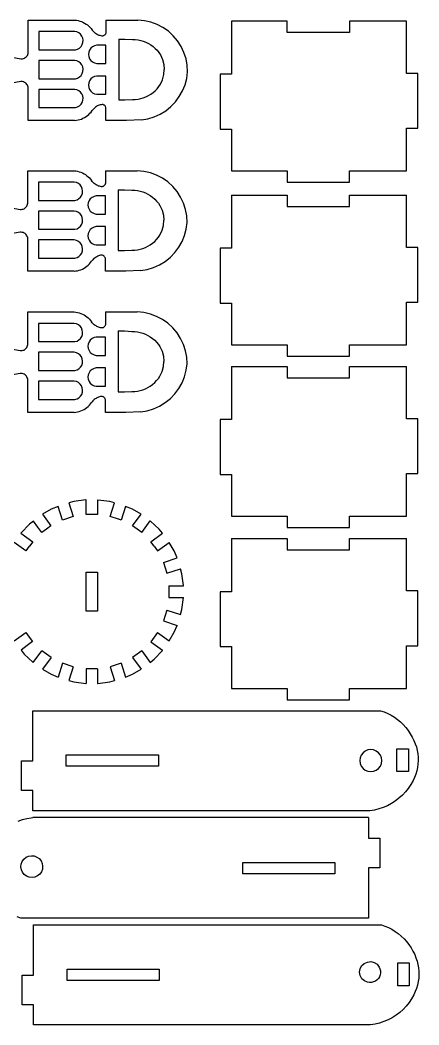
# Model space of a CAD drawing. Extents: x -3998 to 3998, y -3549 to 3549.
# Drawn here: x 3414 to 3938, y 2214 to 3535 of the extents above; entities that cross this region are included whole.
import ezdxf

# ---------------------------------------------------------------- set-up
doc = ezdxf.new("R2010")
doc.units = 0
doc.header["$MEASUREMENT"] = 0
doc.layers.get('0').update_dxf_attribs({"linetype": 'CONTINUOUS'})

msp = doc.modelspace()

# ---------------------------------------------------------------- linework, layer by layer
for p, q in [((3137.7, 3534), (3414.7, 3484.2)), ((3424.7, 3493.4), (3424.7, 3534.9)), ((3424.7, 3534.9), (3485.6, 3534.9)), ((3485.6, 3534.9), (3487.9, 3534.7)), ((3487.9, 3534.7), (3490.1, 3534.3)), ((3490.1, 3534.3), (3492.3, 3533.7)), ((3492.3, 3533.7), (3494.5, 3533)), ((3494.5, 3533), (3496.6, 3532.1)), ((3496.6, 3532.1), (3498.6, 3531)), ((3498.6, 3531), (3500.6, 3529.8)), ((3500.6, 3529.8), (3502.4, 3528.5)), ((3502.4, 3528.5), (3504.1, 3527)), ((3526.7, 3534.9), (3526.7, 3519)), ((3526.7, 3534.9), (3568.7, 3534.9)), ((3577.3, 3534.1), (3568.7, 3534.9)), ((3585.8, 3532.2), (3577.3, 3534.1)), ((3594, 3529.2), (3585.8, 3532.2)), ((3601.7, 3525.2), (3594, 3529.2)), ((3764.8, 3533.7), (3691.8, 3533.7)), ((3691.8, 3533.7), (3691.8, 3463.7)), ((3764.8, 3518.7), (3764.8, 3533.7)), ((3846.8, 3533.7), (3846.8, 3518.7)), ((3921.8, 3533.7), (3846.8, 3533.7)), ((3921.8, 3464.7), (3921.8, 3533.7)), ((3485.7, 3519.9), (3438.7, 3519.9)), ((3438.7, 3519.9), (3438.7, 3495.9)), ((3488.5, 3519.4), (3485.7, 3519.9)), ((3491.1, 3518.1), (3488.5, 3519.4)), ((3493.4, 3516.3), (3491.1, 3518.1)), ((3495.2, 3513.9), (3493.4, 3516.3)), ((3496.3, 3511.3), (3495.2, 3513.9)), ((3504.1, 3527), (3505.8, 3525.5)), ((3505.8, 3525.5), (3507.3, 3523.7)), ((3507.3, 3523.7), (3508.7, 3521.9)), ((3509.4, 3520.9), (3508.7, 3521.9)), ((3510.3, 3519.9), (3509.4, 3520.9)), ((3511.2, 3518.9), (3510.3, 3519.9)), ((3512.2, 3518.1), (3511.2, 3518.9)), ((3513.2, 3517.3), (3512.2, 3518.1)), ((3514.3, 3516.5), (3513.2, 3517.3)), ((3515.4, 3515.9), (3514.3, 3516.5)), ((3516.6, 3515.3), (3515.4, 3515.9)), ((3517.8, 3514.9), (3516.6, 3515.3)), ((3519.1, 3514.5), (3517.8, 3514.9)), ((3520.4, 3514.2), (3519.1, 3514.5)), ((3521.7, 3513.9), (3520.4, 3514.2)), ((3522.3, 3514), (3521.7, 3513.9)), ((3523, 3514.1), (3522.3, 3514)), ((3523.6, 3514.3), (3523, 3514.1)), ((3524.2, 3514.6), (3523.6, 3514.3)), ((3524.7, 3514.9), (3524.2, 3514.6)), ((3525.2, 3515.4), (3524.7, 3514.9)), ((3525.7, 3515.9), (3525.2, 3515.4)), ((3526, 3516.4), (3525.7, 3515.9)), ((3526.3, 3517), (3526, 3516.4)), ((3526.5, 3517.7), (3526.3, 3517)), ((3526.6, 3518.3), (3526.5, 3517.7)), ((3526.7, 3519), (3526.6, 3518.3)), ((3608.8, 3520.2), (3601.7, 3525.2)), ((3615.3, 3514.3), (3608.8, 3520.2)), ((3620.9, 3507.6), (3615.3, 3514.3)), ((3846.8, 3518.7), (3764.8, 3518.7)), ((3494.1, 3500.2), (3495.6, 3502.7)), ((3495.6, 3502.7), (3496.5, 3505.5)), ((3496.8, 3508.4), (3496.3, 3511.3)), ((3496.5, 3505.5), (3496.8, 3508.4)), ((3511.8, 3501.3), (3509.1, 3500)), ((3514.7, 3501.9), (3511.8, 3501.3)), ((3526.7, 3501.9), (3514.7, 3501.9)), ((3526.7, 3477.9), (3526.7, 3501.9)), ((3543.7, 3509.9), (3551.7, 3509.9)), ((3543.7, 3509.9), (3543.7, 3429.9)), ((3551.7, 3509.9), (3561.6, 3509.5)), ((3561.6, 3509.5), (3565.3, 3509.4)), ((3565.3, 3509.4), (3568.9, 3508.9)), ((3568.9, 3508.9), (3572.4, 3508.2)), ((3572.4, 3508.2), (3575.9, 3507.1)), ((3575.9, 3507.1), (3579.3, 3505.8)), ((3579.3, 3505.8), (3582.6, 3504.2)), ((3582.6, 3504.2), (3585.7, 3502.3)), ((3585.7, 3502.3), (3588.7, 3500.2)), ((3625.6, 3500.3), (3620.9, 3507.6)), ((3422.7, 3487.4), (3423.5, 3488.5)), ((3423.5, 3488.5), (3424, 3489.6)), ((3424, 3489.6), (3424.4, 3490.9)), ((3424.4, 3490.9), (3424.6, 3492.1)), ((3424.6, 3492.1), (3424.7, 3493.4)), ((3438.7, 3495.9), (3486.7, 3495.9)), ((3486.7, 3495.9), (3489.4, 3496.8)), ((3489.4, 3496.8), (3492, 3498.2)), ((3492, 3498.2), (3494.1, 3500.2)), ((3504.1, 3492.9), (3503.7, 3489.9)), ((3503.7, 3489.9), (3504.1, 3487)), ((3505.2, 3495.6), (3504.1, 3492.9)), ((3506.9, 3498), (3505.2, 3495.6)), ((3509.1, 3500), (3506.9, 3498)), ((3588.7, 3500.2), (3591.5, 3497.8)), ((3591.5, 3497.8), (3594, 3495.2)), ((3594, 3495.2), (3596.4, 3492.4)), ((3596.4, 3492.4), (3598.5, 3489.4)), ((3598.5, 3489.4), (3601.2, 3483.2)), ((3629.3, 3492.4), (3625.6, 3500.3)), ((3632, 3484.1), (3629.3, 3492.4)), ((3414.7, 3484.2), (3415.9, 3484.1)), ((3415.9, 3484.1), (3417.2, 3484.2)), ((3417.2, 3484.2), (3418.5, 3484.5)), ((3418.5, 3484.5), (3419.7, 3485)), ((3419.7, 3485), (3420.8, 3485.6)), ((3420.8, 3485.6), (3421.8, 3486.5)), ((3421.8, 3486.5), (3422.7, 3487.4)), ((3485.7, 3481.9), (3438.7, 3481.9)), ((3438.7, 3481.9), (3438.7, 3457.9)), ((3488.5, 3481.4), (3485.7, 3481.9)), ((3491.1, 3480.1), (3488.5, 3481.4)), ((3493.4, 3478.3), (3491.1, 3480.1)), ((3495.2, 3475.9), (3493.4, 3478.3)), ((3496.3, 3473.3), (3495.2, 3475.9)), ((3504.1, 3487), (3505.2, 3484.2)), ((3505.2, 3484.2), (3506.9, 3481.8)), ((3506.9, 3481.8), (3509.1, 3479.9)), ((3509.1, 3479.9), (3511.8, 3478.6)), ((3511.8, 3478.6), (3514.7, 3477.9)), ((3514.7, 3477.9), (3526.7, 3477.9)), ((3601.2, 3483.2), (3602.9, 3476.7)), ((3602.9, 3476.7), (3603.5, 3469.9)), ((3633.6, 3475.5), (3632, 3484.1)), ((3634, 3466.8), (3633.6, 3475.5)), ((3492, 3460.2), (3494.1, 3462.2)), ((3494.1, 3462.2), (3495.6, 3464.7)), ((3495.6, 3464.7), (3496.5, 3467.5)), ((3496.8, 3470.4), (3496.3, 3473.3)), ((3496.5, 3467.5), (3496.8, 3470.4)), ((3514.7, 3461.4), (3511.8, 3460.8)), ((3526.7, 3461.4), (3514.7, 3461.4)), ((3526.7, 3437.4), (3526.7, 3461.4)), ((3601.2, 3456.6), (3602.9, 3463.2)), ((3602.9, 3463.2), (3603.5, 3469.9)), ((3632.9, 3458.3), (3634, 3466.8)), ((3691.8, 3463.7), (3676.8, 3463.7)), ((3676.8, 3463.7), (3676.8, 3391.7)), ((3936.8, 3464.7), (3921.8, 3464.7)), ((3936.8, 3392.7), (3936.8, 3464.7)), ((3414.7, 3454.2), (3137.7, 3404.4)), ((3416, 3454.2), (3414.7, 3454.2)), ((3417.3, 3454), (3416, 3454.2)), ((3418.6, 3453.6), (3417.3, 3454)), ((3419.9, 3453), (3418.6, 3453.6)), ((3421, 3452.3), (3419.9, 3453)), ((3422, 3451.4), (3421, 3452.3)), ((3422.9, 3450.3), (3422, 3451.4)), ((3423.6, 3449.2), (3422.9, 3450.3)), ((3424.1, 3447.9), (3423.6, 3449.2)), ((3424.5, 3446.6), (3424.1, 3447.9)), ((3438.7, 3457.9), (3486.7, 3457.9)), ((3486.7, 3457.9), (3489.4, 3458.8)), ((3489.4, 3458.8), (3492, 3460.2)), ((3504.1, 3452.4), (3503.7, 3449.4)), ((3503.7, 3449.4), (3504.1, 3446.5)), ((3505.2, 3455.1), (3504.1, 3452.4)), ((3506.9, 3457.5), (3505.2, 3455.1)), ((3509.1, 3459.5), (3506.9, 3457.5)), ((3511.8, 3460.8), (3509.1, 3459.5)), ((3596.4, 3447.5), (3598.5, 3450.5)), ((3598.5, 3450.5), (3601.2, 3456.6)), ((3627.4, 3441.9), (3630.7, 3449.9)), ((3630.7, 3449.9), (3632.9, 3458.3)), ((3424.7, 3445.3), (3424.5, 3446.6)), ((3424.7, 3443.9), (3424.7, 3445.3)), ((3424.7, 3402.9), (3424.7, 3443.9)), ((3485.7, 3443.9), (3438.7, 3443.9)), ((3438.7, 3443.9), (3438.7, 3419.9)), ((3488.5, 3443.4), (3485.7, 3443.9)), ((3491.1, 3442.1), (3488.5, 3443.4)), ((3493.4, 3440.3), (3491.1, 3442.1)), ((3495.2, 3437.9), (3493.4, 3440.3)), ((3496.3, 3435.3), (3495.2, 3437.9)), ((3496.8, 3432.4), (3496.3, 3435.3)), ((3504.1, 3446.5), (3505.2, 3443.7)), ((3505.2, 3443.7), (3506.9, 3441.3)), ((3506.9, 3441.3), (3509.1, 3439.4)), ((3509.1, 3439.4), (3511.8, 3438.1)), ((3511.8, 3438.1), (3514.7, 3437.4)), ((3514.7, 3437.4), (3526.7, 3437.4)), ((3579.3, 3434.1), (3582.6, 3435.7)), ((3582.6, 3435.7), (3585.7, 3437.6)), ((3585.7, 3437.6), (3588.7, 3439.7)), ((3588.7, 3439.7), (3591.5, 3442.1)), ((3591.5, 3442.1), (3594, 3444.7)), ((3594, 3444.7), (3596.4, 3447.5)), ((3623.2, 3434.4), (3627.4, 3441.9)), ((3489.4, 3420.8), (3492, 3422.2)), ((3492, 3422.2), (3494.1, 3424.2)), ((3494.1, 3424.2), (3495.6, 3426.7)), ((3495.6, 3426.7), (3496.5, 3429.5)), ((3496.5, 3429.5), (3496.8, 3432.4)), ((3515.4, 3422), (3514.3, 3421.3)), ((3516.6, 3422.5), (3515.4, 3422)), ((3517.8, 3423), (3516.6, 3422.5)), ((3519.1, 3423.4), (3517.8, 3423)), ((3520.4, 3423.7), (3519.1, 3423.4)), ((3521.7, 3423.9), (3520.4, 3423.7)), ((3522.3, 3423.9), (3521.7, 3423.9)), ((3523, 3423.8), (3522.3, 3423.9)), ((3523.6, 3423.6), (3523, 3423.8)), ((3524.2, 3423.3), (3523.6, 3423.6)), ((3524.7, 3422.9), (3524.2, 3423.3)), ((3525.2, 3422.5), (3524.7, 3422.9)), ((3525.7, 3422), (3525.2, 3422.5)), ((3526, 3421.4), (3525.7, 3422)), ((3526.3, 3420.8), (3526, 3421.4)), ((3543.7, 3429.9), (3551.7, 3429.9)), ((3551.7, 3429.9), (3561.6, 3430.4)), ((3561.6, 3430.4), (3565.3, 3430.5)), ((3565.3, 3430.5), (3568.9, 3431)), ((3568.9, 3431), (3572.4, 3431.7)), ((3572.4, 3431.7), (3575.9, 3432.7)), ((3575.9, 3432.7), (3579.3, 3434.1)), ((3612.1, 3421.2), (3618, 3427.4)), ((3618, 3427.4), (3623.2, 3434.4)), ((3438.7, 3419.9), (3486.7, 3419.9)), ((3486.7, 3419.9), (3489.4, 3420.8)), ((3500.6, 3408), (3502.4, 3409.4)), ((3502.4, 3409.4), (3504.1, 3410.8)), ((3504.1, 3410.8), (3505.8, 3412.4)), ((3505.8, 3412.4), (3507.3, 3414.1)), ((3507.3, 3414.1), (3508.7, 3415.9)), ((3509.4, 3417), (3508.7, 3415.9)), ((3510.3, 3418), (3509.4, 3417)), ((3511.2, 3418.9), (3510.3, 3418)), ((3512.2, 3419.8), (3511.2, 3418.9)), ((3513.2, 3420.6), (3512.2, 3419.8)), ((3514.3, 3421.3), (3513.2, 3420.6)), ((3526.5, 3420.2), (3526.3, 3420.8)), ((3526.6, 3419.6), (3526.5, 3420.2)), ((3526.7, 3418.9), (3526.6, 3419.6)), ((3526.7, 3402.9), (3526.7, 3418.9)), ((3590.1, 3407.7), (3597.9, 3411.2)), ((3597.9, 3411.2), (3605.3, 3415.8)), ((3605.3, 3415.8), (3612.1, 3421.2)), ((3485.6, 3402.9), (3424.7, 3402.9)), ((3485.6, 3402.9), (3487.9, 3403.2)), ((3487.9, 3403.2), (3490.1, 3403.6)), ((3490.1, 3403.6), (3492.3, 3404.2)), ((3492.3, 3404.2), (3494.5, 3404.9)), ((3494.5, 3404.9), (3496.6, 3405.8)), ((3496.6, 3405.8), (3498.6, 3406.8)), ((3498.6, 3406.8), (3500.6, 3408)), ((3553.7, 3402.9), (3526.7, 3402.9)), ((3573.3, 3403.7), (3553.7, 3402.9)), ((3573.3, 3403.7), (3581.8, 3405.2)), ((3581.8, 3405.2), (3590.1, 3407.7)), ((3676.8, 3391.7), (3691.8, 3391.7)), ((3691.8, 3391.7), (3691.8, 3336.7)), ((3921.8, 3392.7), (3936.8, 3392.7)), ((3921.8, 3336.7), (3921.8, 3392.7)), ((3137, 3335.9), (3414, 3286.1)), ((3424, 3295.4), (3424, 3336.9)), ((3424, 3336.9), (3485, 3336.9)), ((3485, 3336.9), (3487.3, 3336.6)), ((3487.3, 3336.6), (3489.5, 3336.2)), ((3489.5, 3336.2), (3491.7, 3335.6)), ((3491.7, 3335.6), (3493.9, 3334.9)), ((3493.9, 3334.9), (3495.9, 3334)), ((3495.9, 3334), (3498, 3333)), ((3498, 3333), (3499.9, 3331.8)), ((3499.9, 3331.8), (3501.8, 3330.4)), ((3501.8, 3330.4), (3503.5, 3329)), ((3503.5, 3329), (3505.1, 3327.4)), ((3526, 3336.9), (3526, 3320.9)), ((3526, 3336.9), (3568, 3336.9)), ((3576.7, 3336.1), (3568, 3336.9)), ((3585.2, 3334.1), (3576.7, 3336.1)), ((3593.3, 3331.1), (3585.2, 3334.1)), ((3601.1, 3327.1), (3593.3, 3331.1)), ((3691.8, 3336.7), (3764.8, 3336.7)), ((3764.8, 3336.7), (3764.8, 3321.7)), ((3846.8, 3336.7), (3921.8, 3336.7)), ((3846.8, 3321.7), (3846.8, 3336.7)), ((3485, 3321.9), (3438, 3321.9)), ((3438, 3321.9), (3438, 3297.9)), ((3487.9, 3321.3), (3485, 3321.9)), ((3490.5, 3320), (3487.9, 3321.3)), ((3492.8, 3318.2), (3490.5, 3320)), ((3494.5, 3315.9), (3492.8, 3318.2)), ((3495.7, 3313.2), (3494.5, 3315.9)), ((3505.1, 3327.4), (3506.6, 3325.7)), ((3506.6, 3325.7), (3508, 3323.9)), ((3508.8, 3322.8), (3508, 3323.9)), ((3509.6, 3321.8), (3508.8, 3322.8)), ((3510.5, 3320.9), (3509.6, 3321.8)), ((3511.5, 3320), (3510.5, 3320.9)), ((3512.6, 3319.2), (3511.5, 3320)), ((3513.7, 3318.5), (3512.6, 3319.2)), ((3514.8, 3317.8), (3513.7, 3318.5)), ((3516, 3317.3), (3514.8, 3317.8)), ((3517.2, 3316.8), (3516, 3317.3)), ((3518.4, 3316.4), (3517.2, 3316.8)), ((3519.7, 3316.1), (3518.4, 3316.4)), ((3521, 3315.9), (3519.7, 3316.1)), ((3521.7, 3315.9), (3521, 3315.9)), ((3522.3, 3316), (3521.7, 3315.9)), ((3522.9, 3316.2), (3522.3, 3316)), ((3523.5, 3316.5), (3522.9, 3316.2)), ((3524.1, 3316.9), (3523.5, 3316.5)), ((3524.6, 3317.3), (3524.1, 3316.9)), ((3525, 3317.8), (3524.6, 3317.3)), ((3525.4, 3318.4), (3525, 3317.8)), ((3525.7, 3319), (3525.4, 3318.4)), ((3525.9, 3319.6), (3525.7, 3319)), ((3526, 3320.2), (3525.9, 3319.6)), ((3526, 3320.9), (3526, 3320.2)), ((3608.2, 3322.1), (3601.1, 3327.1)), ((3614.6, 3316.2), (3608.2, 3322.1)), ((3620.2, 3309.6), (3614.6, 3316.2)), ((3764.8, 3321.7), (3846.8, 3321.7)), ((3493.4, 3302.2), (3495, 3304.6)), ((3495, 3304.6), (3495.9, 3307.4)), ((3496.1, 3310.3), (3495.7, 3313.2)), ((3495.9, 3307.4), (3496.1, 3310.3)), ((3511.1, 3303.2), (3508.5, 3301.9)), ((3514, 3303.9), (3511.1, 3303.2)), ((3526, 3303.9), (3514, 3303.9)), ((3526, 3279.9), (3526, 3303.9)), ((3543, 3311.9), (3551, 3311.9)), ((3543, 3311.9), (3543, 3231.9)), ((3551, 3311.9), (3561, 3311.4)), ((3561, 3311.4), (3564.6, 3311.3)), ((3564.6, 3311.3), (3568.2, 3310.8)), ((3568.2, 3310.8), (3571.8, 3310.1)), ((3571.8, 3310.1), (3575.3, 3309.1)), ((3575.3, 3309.1), (3578.7, 3307.7)), ((3578.7, 3307.7), (3582, 3306.1)), ((3582, 3306.1), (3585.1, 3304.3)), ((3585.1, 3304.3), (3588, 3302.1)), ((3624.9, 3302.2), (3620.2, 3309.6)), ((3691.8, 3304.9), (3691.8, 3234.9)), ((3691.8, 3304.9), (3764.8, 3304.9)), ((3764.8, 3304.9), (3764.8, 3289.9)), ((3846.8, 3304.9), (3921.8, 3304.9)), ((3846.8, 3289.9), (3846.8, 3304.9)), ((3921.8, 3235.9), (3921.8, 3304.9)), ((3421.2, 3288.4), (3422.1, 3289.3)), ((3422.1, 3289.3), (3422.8, 3290.4)), ((3422.8, 3290.4), (3423.4, 3291.6)), ((3423.4, 3291.6), (3423.8, 3292.8)), ((3423.8, 3292.8), (3424, 3294.1)), ((3424, 3294.1), (3424, 3295.4)), ((3438, 3297.9), (3486, 3297.9)), ((3486, 3297.9), (3488.8, 3298.7)), ((3488.8, 3298.7), (3491.3, 3300.2)), ((3491.3, 3300.2), (3493.4, 3302.2)), ((3503.4, 3294.8), (3503.1, 3291.9)), ((3503.1, 3291.9), (3503.4, 3288.9)), ((3504.5, 3297.6), (3503.4, 3294.8)), ((3506.2, 3300), (3504.5, 3297.6)), ((3508.5, 3301.9), (3506.2, 3300)), ((3588, 3302.1), (3590.8, 3299.7)), ((3590.8, 3299.7), (3593.4, 3297.1)), ((3593.4, 3297.1), (3595.7, 3294.3)), ((3595.7, 3294.3), (3597.8, 3291.4)), ((3597.8, 3291.4), (3600.6, 3285.2)), ((3628.7, 3294.3), (3624.9, 3302.2)), ((3631.3, 3286.1), (3628.7, 3294.3)), ((3764.8, 3289.9), (3846.8, 3289.9)), ((3414, 3286.1), (3415.3, 3286.1)), ((3415.3, 3286.1), (3416.6, 3286.2)), ((3416.6, 3286.2), (3417.9, 3286.5)), ((3417.9, 3286.5), (3419.1, 3286.9)), ((3419.1, 3286.9), (3420.2, 3287.6)), ((3420.2, 3287.6), (3421.2, 3288.4)), ((3485, 3283.9), (3438, 3283.9)), ((3438, 3283.9), (3438, 3259.9)), ((3487.9, 3283.3), (3485, 3283.9)), ((3490.5, 3282), (3487.9, 3283.3)), ((3492.8, 3280.2), (3490.5, 3282)), ((3494.5, 3277.9), (3492.8, 3280.2)), ((3495.7, 3275.2), (3494.5, 3277.9)), ((3503.4, 3288.9), (3504.5, 3286.2)), ((3504.5, 3286.2), (3506.2, 3283.8)), ((3506.2, 3283.8), (3508.5, 3281.8)), ((3508.5, 3281.8), (3511.1, 3280.5)), ((3511.1, 3280.5), (3514, 3279.9)), ((3514, 3279.9), (3526, 3279.9)), ((3600.6, 3285.2), (3602.3, 3278.6)), ((3602.3, 3278.6), (3602.8, 3271.9)), ((3632.9, 3277.5), (3631.3, 3286.1)), ((3633.4, 3268.8), (3632.9, 3277.5)), ((3491.3, 3262.2), (3493.4, 3264.2)), ((3493.4, 3264.2), (3495, 3266.6)), ((3495, 3266.6), (3495.9, 3269.4)), ((3496.1, 3272.3), (3495.7, 3275.2)), ((3495.9, 3269.4), (3496.1, 3272.3)), ((3514, 3263.4), (3511.1, 3262.7)), ((3526, 3263.4), (3514, 3263.4)), ((3526, 3239.4), (3526, 3263.4)), ((3600.6, 3258.6), (3602.3, 3265.1)), ((3602.3, 3265.1), (3602.8, 3271.9)), ((3632.2, 3260.2), (3633.4, 3268.8)), ((3414, 3256.2), (3137, 3206.4)), ((3415.4, 3256.2), (3414, 3256.2)), ((3416.7, 3255.9), (3415.4, 3256.2)), ((3418, 3255.5), (3416.7, 3255.9)), ((3419.2, 3255), (3418, 3255.5)), ((3420.4, 3254.2), (3419.2, 3255)), ((3421.4, 3253.3), (3420.4, 3254.2)), ((3422.2, 3252.3), (3421.4, 3253.3)), ((3423, 3251.1), (3422.2, 3252.3)), ((3423.5, 3249.9), (3423, 3251.1)), ((3423.9, 3248.6), (3423.5, 3249.9)), ((3438, 3259.9), (3486, 3259.9)), ((3486, 3259.9), (3488.8, 3260.7)), ((3488.8, 3260.7), (3491.3, 3262.2)), ((3503.4, 3254.3), (3503.1, 3251.4)), ((3503.1, 3251.4), (3503.4, 3248.4)), ((3504.5, 3257.1), (3503.4, 3254.3)), ((3506.2, 3259.5), (3504.5, 3257.1)), ((3508.5, 3261.4), (3506.2, 3259.5)), ((3511.1, 3262.7), (3508.5, 3261.4)), ((3595.7, 3249.4), (3597.8, 3252.4)), ((3597.8, 3252.4), (3600.6, 3258.6)), ((3626.8, 3243.8), (3630, 3251.8)), ((3630, 3251.8), (3632.2, 3260.2)), ((3424, 3247.2), (3423.9, 3248.6)), ((3424, 3245.9), (3424, 3247.2)), ((3424, 3204.9), (3424, 3245.9)), ((3485, 3245.9), (3438, 3245.9)), ((3438, 3245.9), (3438, 3221.9)), ((3487.9, 3245.3), (3485, 3245.9)), ((3490.5, 3244), (3487.9, 3245.3)), ((3492.8, 3242.2), (3490.5, 3244)), ((3494.5, 3239.9), (3492.8, 3242.2)), ((3495.7, 3237.2), (3494.5, 3239.9)), ((3496.1, 3234.3), (3495.7, 3237.2)), ((3503.4, 3248.4), (3504.5, 3245.7)), ((3504.5, 3245.7), (3506.2, 3243.3)), ((3506.2, 3243.3), (3508.5, 3241.3)), ((3508.5, 3241.3), (3511.1, 3240)), ((3511.1, 3240), (3514, 3239.4)), ((3514, 3239.4), (3526, 3239.4)), ((3578.7, 3236), (3582, 3237.6)), ((3582, 3237.6), (3585.1, 3239.5)), ((3585.1, 3239.5), (3588, 3241.6)), ((3588, 3241.6), (3590.8, 3244)), ((3590.8, 3244), (3593.4, 3246.6)), ((3593.4, 3246.6), (3595.7, 3249.4)), ((3622.6, 3236.3), (3626.8, 3243.8)), ((3488.8, 3222.7), (3491.3, 3224.2)), ((3491.3, 3224.2), (3493.4, 3226.2)), ((3493.4, 3226.2), (3495, 3228.6)), ((3495, 3228.6), (3495.9, 3231.4)), ((3495.9, 3231.4), (3496.1, 3234.3)), ((3513.7, 3223.3), (3512.6, 3222.5)), ((3514.8, 3223.9), (3513.7, 3223.3)), ((3516, 3224.5), (3514.8, 3223.9)), ((3517.2, 3225), (3516, 3224.5)), ((3518.4, 3225.3), (3517.2, 3225)), ((3519.7, 3225.7), (3518.4, 3225.3)), ((3521, 3225.9), (3519.7, 3225.7)), ((3521.7, 3225.8), (3521, 3225.9)), ((3522.3, 3225.7), (3521.7, 3225.8)), ((3522.9, 3225.5), (3522.3, 3225.7)), ((3523.5, 3225.2), (3522.9, 3225.5)), ((3524.1, 3224.9), (3523.5, 3225.2)), ((3524.6, 3224.4), (3524.1, 3224.9)), ((3525, 3223.9), (3524.6, 3224.4)), ((3525.4, 3223.4), (3525, 3223.9)), ((3525.7, 3222.8), (3525.4, 3223.4)), ((3543, 3231.9), (3551, 3231.9)), ((3551, 3231.9), (3561, 3232.3)), ((3561, 3232.3), (3564.6, 3232.5)), ((3564.6, 3232.5), (3568.2, 3232.9)), ((3568.2, 3232.9), (3571.8, 3233.6)), ((3571.8, 3233.6), (3575.3, 3234.7)), ((3575.3, 3234.7), (3578.7, 3236)), ((3611.4, 3223.1), (3617.4, 3229.3)), ((3617.4, 3229.3), (3622.6, 3236.3)), ((3676.8, 3234.9), (3676.8, 3162.9)), ((3691.8, 3234.9), (3676.8, 3234.9)), ((3936.8, 3235.9), (3921.8, 3235.9)), ((3936.8, 3163.9), (3936.8, 3235.9)), ((3438, 3221.9), (3486, 3221.9)), ((3486, 3221.9), (3488.8, 3222.7)), ((3499.9, 3210), (3501.8, 3211.3)), ((3501.8, 3211.3), (3503.5, 3212.8)), ((3503.5, 3212.8), (3505.1, 3214.4)), ((3505.1, 3214.4), (3506.6, 3216.1)), ((3506.6, 3216.1), (3508, 3217.9)), ((3508.8, 3218.9), (3508, 3217.9)), ((3509.6, 3219.9), (3508.8, 3218.9)), ((3510.5, 3220.9), (3509.6, 3219.9)), ((3511.5, 3221.7), (3510.5, 3220.9)), ((3512.6, 3222.5), (3511.5, 3221.7)), ((3525.9, 3222.2), (3525.7, 3222.8)), ((3526, 3221.5), (3525.9, 3222.2)), ((3526, 3220.8), (3526, 3221.5)), ((3526, 3204.9), (3526, 3220.8)), ((3589.4, 3209.6), (3597.3, 3213.2)), ((3597.3, 3213.2), (3604.7, 3217.7)), ((3604.7, 3217.7), (3611.4, 3223.1)), ((3485, 3204.9), (3424, 3204.9)), ((3485, 3204.9), (3487.3, 3205.1)), ((3487.3, 3205.1), (3489.5, 3205.5)), ((3489.5, 3205.5), (3491.7, 3206.1)), ((3491.7, 3206.1), (3493.9, 3206.8)), ((3493.9, 3206.8), (3495.9, 3207.7)), ((3495.9, 3207.7), (3498, 3208.8)), ((3498, 3208.8), (3499.9, 3210)), ((3553, 3204.9), (3526, 3204.9)), ((3572.6, 3205.7), (3553, 3204.9)), ((3572.6, 3205.7), (3581.1, 3207.1)), ((3581.1, 3207.1), (3589.4, 3209.6)), ((3676.8, 3162.9), (3691.8, 3162.9)), ((3691.8, 3162.9), (3691.8, 3107.9)), ((3921.8, 3163.9), (3936.8, 3163.9)), ((3921.8, 3107.9), (3921.8, 3163.9)), ((3137, 3150.2), (3414, 3100.4)), ((3424, 3109.7), (3424, 3151.2)), ((3424, 3151.2), (3485, 3151.2)), ((3485, 3151.2), (3487.3, 3150.9)), ((3487.3, 3150.9), (3489.5, 3150.5)), ((3489.5, 3150.5), (3491.7, 3149.9)), ((3491.7, 3149.9), (3493.9, 3149.2)), ((3493.9, 3149.2), (3495.9, 3148.3)), ((3495.9, 3148.3), (3498, 3147.3)), ((3498, 3147.3), (3499.9, 3146.1)), ((3499.9, 3146.1), (3501.8, 3144.7)), ((3501.8, 3144.7), (3503.5, 3143.3)), ((3526, 3151.2), (3526, 3135.2)), ((3526, 3151.2), (3568, 3151.2)), ((3576.7, 3150.4), (3568, 3151.2)), ((3585.2, 3148.4), (3576.7, 3150.4)), ((3593.3, 3145.4), (3585.2, 3148.4)), ((3601.1, 3141.4), (3593.3, 3145.4)), ((3485, 3136.2), (3438, 3136.2)), ((3438, 3136.2), (3438, 3112.2)), ((3487.9, 3135.6), (3485, 3136.2)), ((3490.5, 3134.3), (3487.9, 3135.6)), ((3492.8, 3132.5), (3490.5, 3134.3)), ((3494.5, 3130.2), (3492.8, 3132.5)), ((3503.5, 3143.3), (3505.1, 3141.7)), ((3505.1, 3141.7), (3506.6, 3140)), ((3506.6, 3140), (3508, 3138.2)), ((3508.8, 3137.1), (3508, 3138.2)), ((3509.6, 3136.1), (3508.8, 3137.1)), ((3510.5, 3135.2), (3509.6, 3136.1)), ((3511.5, 3134.3), (3510.5, 3135.2)), ((3512.6, 3133.5), (3511.5, 3134.3)), ((3513.7, 3132.8), (3512.6, 3133.5)), ((3514.8, 3132.1), (3513.7, 3132.8)), ((3516, 3131.6), (3514.8, 3132.1)), ((3517.2, 3131.1), (3516, 3131.6)), ((3518.4, 3130.7), (3517.2, 3131.1)), ((3523.5, 3130.8), (3522.9, 3130.5)), ((3524.1, 3131.2), (3523.5, 3130.8)), ((3524.6, 3131.6), (3524.1, 3131.2)), ((3525, 3132.1), (3524.6, 3131.6)), ((3525.4, 3132.7), (3525, 3132.1)), ((3525.7, 3133.3), (3525.4, 3132.7)), ((3525.9, 3133.9), (3525.7, 3133.3)), ((3526, 3134.5), (3525.9, 3133.9)), ((3526, 3135.2), (3526, 3134.5)), ((3608.2, 3136.4), (3601.1, 3141.4)), ((3614.6, 3130.5), (3608.2, 3136.4)), ((3493.4, 3116.5), (3495, 3118.9)), ((3495.7, 3127.5), (3494.5, 3130.2)), ((3495, 3118.9), (3495.9, 3121.7)), ((3496.1, 3124.6), (3495.7, 3127.5)), ((3495.9, 3121.7), (3496.1, 3124.6)), ((3514, 3118.2), (3511.1, 3117.5)), ((3526, 3118.2), (3514, 3118.2)), ((3519.7, 3130.4), (3518.4, 3130.7)), ((3521, 3130.2), (3519.7, 3130.4)), ((3521.7, 3130.2), (3521, 3130.2)), ((3522.3, 3130.3), (3521.7, 3130.2)), ((3522.9, 3130.5), (3522.3, 3130.3)), ((3526, 3094.2), (3526, 3118.2)), ((3543, 3126.2), (3551, 3126.2)), ((3543, 3126.2), (3543, 3046.2)), ((3551, 3126.2), (3561, 3125.7)), ((3561, 3125.7), (3564.6, 3125.6)), ((3564.6, 3125.6), (3568.2, 3125.1)), ((3568.2, 3125.1), (3571.8, 3124.4)), ((3571.8, 3124.4), (3575.3, 3123.4)), ((3575.3, 3123.4), (3578.7, 3122)), ((3578.7, 3122), (3582, 3120.4)), ((3582, 3120.4), (3585.1, 3118.5)), ((3585.1, 3118.5), (3588, 3116.4)), ((3620.2, 3123.9), (3614.6, 3130.5)), ((3624.9, 3116.5), (3620.2, 3123.9)), ((3422.1, 3103.6), (3422.8, 3104.7)), ((3422.8, 3104.7), (3423.4, 3105.9)), ((3423.4, 3105.9), (3423.8, 3107.1)), ((3423.8, 3107.1), (3424, 3108.4)), ((3424, 3108.4), (3424, 3109.7)), ((3438, 3112.2), (3486, 3112.2)), ((3486, 3112.2), (3488.8, 3113)), ((3488.8, 3113), (3491.3, 3114.4)), ((3491.3, 3114.4), (3493.4, 3116.5)), ((3503.4, 3109.1), (3503.1, 3106.2)), ((3503.1, 3106.2), (3503.4, 3103.2)), ((3504.5, 3111.9), (3503.4, 3109.1)), ((3506.2, 3114.3), (3504.5, 3111.9)), ((3508.5, 3116.2), (3506.2, 3114.3)), ((3511.1, 3117.5), (3508.5, 3116.2)), ((3588, 3116.4), (3590.8, 3114)), ((3590.8, 3114), (3593.4, 3111.4)), ((3593.4, 3111.4), (3595.7, 3108.6)), ((3595.7, 3108.6), (3597.8, 3105.7)), ((3597.8, 3105.7), (3600.6, 3099.5)), ((3628.7, 3108.6), (3624.9, 3116.5)), ((3631.3, 3100.3), (3628.7, 3108.6)), ((3691.8, 3107.9), (3764.8, 3107.9)), ((3764.8, 3107.9), (3764.8, 3092.9)), ((3846.8, 3107.9), (3921.8, 3107.9)), ((3846.8, 3092.9), (3846.8, 3107.9)), ((3414, 3100.4), (3415.3, 3100.4)), ((3415.3, 3100.4), (3416.6, 3100.5)), ((3416.6, 3100.5), (3417.9, 3100.8)), ((3417.9, 3100.8), (3419.1, 3101.2)), ((3419.1, 3101.2), (3420.2, 3101.9)), ((3420.2, 3101.9), (3421.2, 3102.7)), ((3421.2, 3102.7), (3422.1, 3103.6)), ((3485, 3098.2), (3438, 3098.2)), ((3438, 3098.2), (3438, 3074.2)), ((3487.9, 3097.6), (3485, 3098.2)), ((3490.5, 3096.3), (3487.9, 3097.6)), ((3492.8, 3094.5), (3490.5, 3096.3)), ((3494.5, 3092.2), (3492.8, 3094.5)), ((3495.7, 3089.5), (3494.5, 3092.2)), ((3503.4, 3103.2), (3504.5, 3100.5)), ((3504.5, 3100.5), (3506.2, 3098.1)), ((3506.2, 3098.1), (3508.5, 3096.1)), ((3508.5, 3096.1), (3511.1, 3094.8)), ((3511.1, 3094.8), (3514, 3094.2)), ((3514, 3094.2), (3526, 3094.2)), ((3600.6, 3099.5), (3602.3, 3092.9)), ((3602.3, 3092.9), (3602.8, 3086.2)), ((3632.9, 3091.8), (3631.3, 3100.3)), ((3633.4, 3083.1), (3632.9, 3091.8)), ((3764.8, 3092.9), (3846.8, 3092.9)), ((3491.3, 3076.4), (3493.4, 3078.5)), ((3493.4, 3078.5), (3495, 3080.9)), ((3495, 3080.9), (3495.9, 3083.7)), ((3496.1, 3086.6), (3495.7, 3089.5)), ((3495.9, 3083.7), (3496.1, 3086.6)), ((3600.6, 3072.9), (3602.3, 3079.4)), ((3602.3, 3079.4), (3602.8, 3086.2)), ((3632.2, 3074.5), (3633.4, 3083.1)), ((3691.8, 3079.7), (3764.8, 3079.7)), ((3691.8, 3079.7), (3691.8, 3009.7)), ((3764.8, 3079.7), (3764.8, 3064.7)), ((3846.8, 3079.7), (3921.8, 3079.7)), ((3846.8, 3064.7), (3846.8, 3079.7)), ((3921.8, 3010.7), (3921.8, 3079.7)), ((3414, 3070.5), (3137, 3020.7)), ((3415.4, 3070.5), (3414, 3070.5)), ((3416.7, 3070.2), (3415.4, 3070.5)), ((3418, 3069.8), (3416.7, 3070.2)), ((3419.2, 3069.3), (3418, 3069.8)), ((3420.4, 3068.5), (3419.2, 3069.3)), ((3421.4, 3067.6), (3420.4, 3068.5)), ((3422.2, 3066.6), (3421.4, 3067.6)), ((3423, 3065.4), (3422.2, 3066.6)), ((3423.5, 3064.2), (3423, 3065.4)), ((3438, 3074.2), (3486, 3074.2)), ((3486, 3074.2), (3488.8, 3075)), ((3488.8, 3075), (3491.3, 3076.4)), ((3503.4, 3068.6), (3503.1, 3065.7)), ((3503.1, 3065.7), (3503.4, 3062.7)), ((3504.5, 3071.4), (3503.4, 3068.6)), ((3506.2, 3073.8), (3504.5, 3071.4)), ((3508.5, 3075.7), (3506.2, 3073.8)), ((3511.1, 3077), (3508.5, 3075.7)), ((3514, 3077.7), (3511.1, 3077)), ((3526, 3077.7), (3514, 3077.7)), ((3526, 3053.7), (3526, 3077.7)), ((3595.7, 3063.7), (3597.8, 3066.7)), ((3597.8, 3066.7), (3600.6, 3072.9)), ((3626.8, 3058.1), (3630, 3066.1)), ((3630, 3066.1), (3632.2, 3074.5)), ((3423.9, 3062.9), (3423.5, 3064.2)), ((3424, 3061.5), (3423.9, 3062.9)), ((3424, 3060.2), (3424, 3061.5)), ((3424, 3019.2), (3424, 3060.2)), ((3485, 3060.2), (3438, 3060.2)), ((3438, 3060.2), (3438, 3036.2)), ((3487.9, 3059.6), (3485, 3060.2)), ((3490.5, 3058.3), (3487.9, 3059.6)), ((3492.8, 3056.5), (3490.5, 3058.3)), ((3494.5, 3054.2), (3492.8, 3056.5)), ((3495.7, 3051.5), (3494.5, 3054.2)), ((3503.4, 3062.7), (3504.5, 3060)), ((3504.5, 3060), (3506.2, 3057.6)), ((3506.2, 3057.6), (3508.5, 3055.6)), ((3508.5, 3055.6), (3511.1, 3054.3)), ((3511.1, 3054.3), (3514, 3053.7)), ((3514, 3053.7), (3526, 3053.7)), ((3578.7, 3050.3), (3582, 3051.9)), ((3582, 3051.9), (3585.1, 3053.8)), ((3585.1, 3053.8), (3588, 3055.9)), ((3588, 3055.9), (3590.8, 3058.3)), ((3590.8, 3058.3), (3593.4, 3060.9)), ((3593.4, 3060.9), (3595.7, 3063.7)), ((3622.6, 3050.6), (3626.8, 3058.1)), ((3764.8, 3064.7), (3846.8, 3064.7)), ((3488.8, 3037), (3491.3, 3038.4)), ((3491.3, 3038.4), (3493.4, 3040.5)), ((3493.4, 3040.5), (3495, 3042.9)), ((3495, 3042.9), (3495.9, 3045.7)), ((3496.1, 3048.6), (3495.7, 3051.5)), ((3495.9, 3045.7), (3496.1, 3048.6)), ((3516, 3038.8), (3514.8, 3038.2)), ((3517.2, 3039.2), (3516, 3038.8)), ((3518.4, 3039.6), (3517.2, 3039.2)), ((3519.7, 3040), (3518.4, 3039.6)), ((3521, 3040.2), (3519.7, 3040)), ((3521.7, 3040.1), (3521, 3040.2)), ((3522.3, 3040), (3521.7, 3040.1)), ((3522.9, 3039.8), (3522.3, 3040)), ((3523.5, 3039.5), (3522.9, 3039.8)), ((3524.1, 3039.2), (3523.5, 3039.5)), ((3524.6, 3038.7), (3524.1, 3039.2)), ((3525, 3038.2), (3524.6, 3038.7)), ((3543, 3046.2), (3551, 3046.2)), ((3551, 3046.2), (3561, 3046.6)), ((3561, 3046.6), (3564.6, 3046.8)), ((3564.6, 3046.8), (3568.2, 3047.2)), ((3568.2, 3047.2), (3571.8, 3047.9)), ((3571.8, 3047.9), (3575.3, 3049)), ((3575.3, 3049), (3578.7, 3050.3)), ((3611.4, 3037.4), (3617.4, 3043.6)), ((3617.4, 3043.6), (3622.6, 3050.6)), ((3438, 3036.2), (3486, 3036.2)), ((3486, 3036.2), (3488.8, 3037)), ((3499.9, 3024.3), (3501.8, 3025.6)), ((3501.8, 3025.6), (3503.5, 3027.1)), ((3503.5, 3027.1), (3505.1, 3028.6)), ((3505.1, 3028.6), (3506.6, 3030.4)), ((3506.6, 3030.4), (3508, 3032.2)), ((3508.8, 3033.2), (3508, 3032.2)), ((3509.6, 3034.2), (3508.8, 3033.2)), ((3510.5, 3035.2), (3509.6, 3034.2)), ((3511.5, 3036), (3510.5, 3035.2)), ((3512.6, 3036.8), (3511.5, 3036)), ((3513.7, 3037.6), (3512.6, 3036.8)), ((3514.8, 3038.2), (3513.7, 3037.6)), ((3525.4, 3037.7), (3525, 3038.2)), ((3525.7, 3037.1), (3525.4, 3037.7)), ((3525.9, 3036.4), (3525.7, 3037.1)), ((3526, 3035.8), (3525.9, 3036.4)), ((3526, 3035.1), (3526, 3035.8)), ((3526, 3019.2), (3526, 3035.1)), ((3589.4, 3023.9), (3597.3, 3027.5)), ((3597.3, 3027.5), (3604.7, 3032)), ((3604.7, 3032), (3611.4, 3037.4)), ((3485, 3019.2), (3424, 3019.2)), ((3485, 3019.2), (3487.3, 3019.4)), ((3487.3, 3019.4), (3489.5, 3019.8)), ((3489.5, 3019.8), (3491.7, 3020.4)), ((3491.7, 3020.4), (3493.9, 3021.1)), ((3493.9, 3021.1), (3495.9, 3022)), ((3495.9, 3022), (3498, 3023.1)), ((3498, 3023.1), (3499.9, 3024.3)), ((3553, 3019.2), (3526, 3019.2)), ((3572.6, 3020), (3553, 3019.2)), ((3572.6, 3020), (3581.1, 3021.4)), ((3581.1, 3021.4), (3589.4, 3023.9)), ((3676.8, 3009.7), (3676.8, 2937.7)), ((3691.8, 3009.7), (3676.8, 3009.7)), ((3936.8, 3010.7), (3921.8, 3010.7)), ((3936.8, 2938.7), (3936.8, 3010.7)), ((3676.8, 2937.7), (3691.8, 2937.7)), ((3691.8, 2937.7), (3691.8, 2882.7)), ((3921.8, 2938.7), (3936.8, 2938.7)), ((3921.8, 2882.7), (3921.8, 2938.7)), ((3463.8, 2895.6), (3454.6, 2891.8)), ((3469.6, 2877.7), (3463.8, 2895.6)), ((3484.5, 2902), (3478.1, 2900.2)), ((3478.1, 2900.2), (3483.9, 2882.3)), ((3500.3, 2904.1), (3484.5, 2902)), ((3500.7, 2904.1), (3500.3, 2904.1)), ((3500.7, 2885), (3500.7, 2904.1)), ((3515.7, 2904), (3515.7, 2885)), ((3516.1, 2904), (3515.7, 2904)), ((3531.8, 2902), (3516.1, 2904)), ((3538.2, 2900.2), (3531.8, 2902)), ((3535.1, 2890.8), (3538.2, 2900.2)), ((3552.4, 2895.6), (3546.6, 2877.7)), ((3561.6, 2891.8), (3552.4, 2895.6)), ((3454.6, 2891.8), (3443.4, 2885.3)), ((3443.4, 2885.3), (3454.5, 2870)), ((3483.9, 2882.3), (3469.6, 2877.7)), ((3515.7, 2885), (3500.7, 2885)), ((3532.4, 2882.3), (3535.1, 2890.8)), ((3543.1, 2878.9), (3532.4, 2882.3)), ((3572.9, 2885.3), (3561.6, 2891.8)), ((3561.7, 2870), (3572.9, 2885.3)), ((3691.8, 2882.7), (3764.8, 2882.7)), ((3764.8, 2882.7), (3764.8, 2867.7)), ((3846.8, 2882.7), (3921.8, 2882.7)), ((3846.8, 2867.7), (3846.8, 2882.7)), ((3426.2, 2872.3), (3415.3, 2860.8)), ((3431.4, 2876.4), (3426.2, 2872.3)), ((3437.2, 2868.4), (3431.4, 2876.4)), ((3442.4, 2861.2), (3437.2, 2868.4)), ((3454.5, 2870), (3448.5, 2865.6)), ((3543.6, 2878.7), (3543.1, 2878.9)), ((3546.6, 2877.7), (3543.6, 2878.7)), ((3567.8, 2865.6), (3561.7, 2870)), ((3573.9, 2861.2), (3585.1, 2876.6)), ((3585.4, 2876.4), (3585.1, 2876.6)), ((3596.8, 2865.5), (3585.4, 2876.4)), ((3764.8, 2867.7), (3846.8, 2867.7)), ((3415.3, 2860.8), (3415, 2860.4)), ((3415, 2860.4), (3430.5, 2849.2)), ((3448.5, 2865.6), (3442.4, 2861.2)), ((3448.5, 2865.6), (3448.5, 2865.6)), ((3573.9, 2861.2), (3567.8, 2865.6)), ((3585.9, 2849.2), (3601.1, 2860.3)), ((3601.1, 2860.3), (3596.8, 2865.5)), ((3691.8, 2853.4), (3691.8, 2783.4)), ((3691.8, 2853.4), (3764.8, 2853.4)), ((3764.8, 2853.4), (3764.8, 2838.4)), ((3846.8, 2853.4), (3921.8, 2853.4)), ((3846.8, 2838.4), (3846.8, 2853.4)), ((3921.8, 2784.4), (3921.8, 2853.4)), ((3421.6, 2837.1), (3406.2, 2848.2)), ((3426, 2843.2), (3421.6, 2837.1)), ((3426.1, 2843.2), (3426, 2843.2)), ((3430.5, 2849.2), (3426.1, 2843.2)), ((3590.2, 2843.2), (3585.9, 2849.2)), ((3590.2, 2843.2), (3594.6, 2837.1)), ((3594.6, 2837.1), (3609.9, 2848.2)), ((3616.5, 2837), (3609.9, 2848.2)), ((3602.3, 2822), (3620.2, 2827.8)), ((3620.2, 2827.8), (3616.5, 2837)), ((3764.8, 2838.4), (3846.8, 2838.4)), ((3602.3, 2822), (3607, 2807.7)), ((3500.7, 2809), (3515.7, 2809)), ((3500.7, 2758), (3500.7, 2809)), ((3515.7, 2809), (3515.7, 2758)), ((3607, 2807.7), (3624.9, 2813.6)), ((3626.6, 2807.1), (3624.9, 2813.6)), ((3628.7, 2791.5), (3626.6, 2807.1)), ((3609.6, 2791), (3628.7, 2791)), ((3609.6, 2791), (3609.6, 2776)), ((3628.7, 2791), (3628.7, 2791.5)), ((3609.6, 2776), (3628.7, 2776)), ((3626.6, 2760), (3628.7, 2775.7)), ((3628.7, 2775.7), (3628.7, 2776)), ((3676.8, 2783.4), (3676.8, 2711.4)), ((3691.8, 2783.4), (3676.8, 2783.4)), ((3936.8, 2784.4), (3921.8, 2784.4)), ((3936.8, 2712.4), (3936.8, 2784.4)), ((3515.7, 2758), (3500.7, 2758)), ((3607, 2759.3), (3602.3, 2745)), ((3607, 2759.3), (3624.9, 2753.5)), ((3624.9, 2753.5), (3626.6, 2760)), ((3602.3, 2745), (3620.3, 2739.2)), ((3616.5, 2730.2), (3620.3, 2739.2)), ((3406.3, 2718.8), (3421.6, 2729.9)), ((3421.6, 2729.9), (3426, 2723.9)), ((3426, 2723.9), (3430.4, 2717.8)), ((3590.3, 2723.9), (3585.8, 2717.7)), ((3594.6, 2729.9), (3590.2, 2723.9)), ((3590.2, 2723.9), (3590.3, 2723.9)), ((3594.6, 2729.9), (3610, 2718.8)), ((3610, 2718.8), (3616.5, 2730.2)), ((3423.2, 2712.6), (3415.2, 2706.7)), ((3430.4, 2717.8), (3423.2, 2712.6)), ((3585.8, 2717.7), (3601.3, 2706.5)), ((3676.8, 2711.4), (3691.8, 2711.4)), ((3691.8, 2711.4), (3691.8, 2656.4)), ((3921.8, 2712.4), (3936.8, 2712.4)), ((3921.8, 2656.4), (3921.8, 2712.4)), ((3415.2, 2706.7), (3419.4, 2701.5)), ((3419.4, 2701.5), (3430.8, 2690.6)), ((3431.2, 2690.4), (3442.4, 2705.8)), ((3454.6, 2697), (3442.4, 2705.8)), ((3454.6, 2697), (3443.4, 2681.6)), ((3573.9, 2705.7), (3561.7, 2697)), ((3561.7, 2697), (3572.9, 2681.6)), ((3573.9, 2705.7), (3584.9, 2690.5)), ((3590.2, 2694.8), (3601.1, 2706.2)), ((3601.1, 2706.2), (3601.3, 2706.5)), ((3430.8, 2690.6), (3431.2, 2690.4)), ((3469.7, 2689.3), (3463.8, 2671.3)), ((3483.9, 2684.6), (3469.7, 2689.3)), ((3483.9, 2684.6), (3478.1, 2666.7)), ((3515.7, 2682), (3500.7, 2682)), ((3500.7, 2682), (3500.7, 2662.9)), ((3515.7, 2682), (3515.7, 2662.9)), ((3546.6, 2689.3), (3532.4, 2684.6)), ((3532.4, 2684.6), (3538.2, 2666.7)), ((3546.6, 2689.3), (3552.5, 2671.3)), ((3561.6, 2675.1), (3572.9, 2681.6)), ((3584.9, 2690.5), (3590.2, 2694.8)), ((3443.4, 2681.6), (3454.8, 2675)), ((3454.8, 2675), (3463.8, 2671.3)), ((3552.5, 2671.3), (3561.6, 2675.1)), ((3478.1, 2666.7), (3484.7, 2664.9)), ((3484.7, 2664.9), (3500.3, 2662.9)), ((3500.3, 2662.9), (3500.7, 2662.9)), ((3515.7, 2662.9), (3516.1, 2662.9)), ((3516.1, 2662.9), (3531.8, 2665)), ((3531.8, 2665), (3538.2, 2666.7)), ((3691.8, 2656.4), (3764.8, 2656.4)), ((3764.8, 2656.4), (3764.8, 2641.4)), ((3846.8, 2656.4), (3921.8, 2656.4)), ((3846.8, 2641.4), (3846.8, 2656.4)), ((3764.8, 2641.4), (3846.8, 2641.4)), ((3430.7, 2560.9), (3430.7, 2626.9)), ((3430.7, 2626.9), (3887.7, 2626.9)), ((3887.7, 2626.9), (3892.4, 2625.3)), ((3892.4, 2625.3), (3897.1, 2623.4)), ((3897.1, 2623.4), (3901.6, 2621.1)), ((3901.6, 2621.1), (3905.9, 2618.4)), ((3905.9, 2618.4), (3910, 2615.5)), ((3910, 2615.5), (3913.9, 2612.3)), ((3913.9, 2612.3), (3917.6, 2608.8)), ((3917.6, 2608.8), (3920.9, 2605)), ((3920.9, 2605), (3924, 2601)), ((3924, 2601), (3926.8, 2596.8)), ((3926.8, 2596.8), (3929.3, 2592.4)), ((3929.3, 2592.4), (3931.5, 2587.8)), ((3909.2, 2576.9), (3924.2, 2576.9)), ((3909.2, 2546.9), (3909.2, 2576.9)), ((3924.2, 2576.9), (3924.2, 2546.9)), ((3931.5, 2587.8), (3933.2, 2583.6)), ((3933.2, 2583.6), (3934.7, 2579.3)), ((3934.7, 2579.3), (3935.8, 2574.9)), ((3474.7, 2568.9), (3595.7, 2568.9)), ((3474.7, 2553.9), (3474.7, 2568.9)), ((3595.7, 2568.9), (3595.7, 2553.9)), ((3860.8, 2565.2), (3860.3, 2561.4)), ((3862.3, 2568.7), (3860.8, 2565.2)), ((3864.6, 2571.7), (3862.3, 2568.7)), ((3867.6, 2574), (3864.6, 2571.7)), ((3871.1, 2575.4), (3867.6, 2574)), ((3874.8, 2575.9), (3871.1, 2575.4)), ((3878.6, 2575.4), (3874.8, 2575.9)), ((3882.1, 2574), (3878.6, 2575.4)), ((3885.1, 2571.7), (3882.1, 2574)), ((3887.4, 2568.7), (3885.1, 2571.7)), ((3888.8, 2565.2), (3887.4, 2568.7)), ((3889.3, 2561.4), (3888.8, 2565.2)), ((3935.8, 2574.9), (3936.5, 2570.4)), ((3936.5, 2570.4), (3937, 2565.9)), ((3937, 2565.9), (3937.1, 2561.3)), ((3415.7, 2521.9), (3415.7, 2560.9)), ((3415.7, 2560.9), (3430.7, 2560.9)), ((3595.7, 2553.9), (3474.7, 2553.9)), ((3860.3, 2561.4), (3860.8, 2557.7)), ((3860.8, 2557.7), (3862.3, 2554.2)), ((3862.3, 2554.2), (3864.6, 2551.2)), ((3864.6, 2551.2), (3867.6, 2548.9)), ((3882.1, 2548.9), (3885.1, 2551.2)), ((3885.1, 2551.2), (3887.4, 2554.2)), ((3887.4, 2554.2), (3888.8, 2557.7)), ((3888.8, 2557.7), (3889.3, 2561.4)), ((3936.2, 2552.3), (3935.2, 2547.8)), ((3936.8, 2556.8), (3936.2, 2552.3)), ((3937.1, 2561.3), (3936.8, 2556.8)), ((3867.6, 2548.9), (3871.1, 2547.4)), ((3871.1, 2547.4), (3874.8, 2546.9)), ((3874.8, 2546.9), (3878.6, 2547.4)), ((3878.6, 2547.4), (3882.1, 2548.9)), ((3924.2, 2546.9), (3909.2, 2546.9)), ((3932.3, 2539.2), (3930.4, 2535.1)), ((3934, 2543.5), (3932.3, 2539.2)), ((3935.2, 2547.8), (3934, 2543.5)), ((3924.1, 2524.9), (3920.4, 2520.2)), ((3927.5, 2529.8), (3924.1, 2524.9)), ((3930.4, 2535.1), (3927.5, 2529.8)), ((3430.7, 2521.9), (3415.7, 2521.9)), ((3430.7, 2495.4), (3430.7, 2521.9)), ((3911.8, 2511.8), (3907, 2508.1)), ((3916.3, 2515.8), (3911.8, 2511.8)), ((3920.4, 2520.2), (3916.3, 2515.8)), ((3885.4, 2497.8), (3879.6, 2496.4)), ((3891.1, 2499.7), (3885.4, 2497.8)), ((3896.6, 2502.1), (3891.1, 2499.7)), ((3902, 2504.9), (3896.6, 2502.1)), ((3907, 2508.1), (3902, 2504.9)), ((3411.2, 2481.8), (3416.9, 2483.8)), ((3416.9, 2483.8), (3422.7, 2485.2)), ((3422.7, 2485.2), (3428.7, 2486.2)), ((3428.7, 2486.2), (3430.7, 2486.4)), ((3873.6, 2495.4), (3430.7, 2495.4)), ((3871.7, 2486.4), (3430.7, 2486.4)), ((3871.7, 2486.4), (3871.7, 2459.4)), ((3879.6, 2496.4), (3873.6, 2495.4)), ((3871.7, 2459.4), (3886.7, 2459.4)), ((3886.7, 2459.4), (3886.7, 2420.4)), ((3416.7, 2428.9), (3418.9, 2431.9)), ((3418.9, 2431.9), (3421.8, 2434.3)), ((3421.8, 2434.3), (3425.2, 2435.8)), ((3425.2, 2435.8), (3428.9, 2436.4)), ((3428.9, 2436.4), (3432.6, 2436)), ((3432.6, 2436), (3436.1, 2434.6)), ((3436.1, 2434.6), (3439.2, 2432.5)), ((3439.2, 2432.5), (3441.5, 2429.5)), ((3415, 2421.7), (3415.4, 2425.4)), ((3415.6, 2418), (3415, 2421.7)), ((3415.4, 2425.4), (3416.7, 2428.9)), ((3417.1, 2414.6), (3415.6, 2418)), ((3441.5, 2429.5), (3443, 2426.1)), ((3443.2, 2418.7), (3441.9, 2415.2)), ((3443, 2426.1), (3443.6, 2422.4)), ((3443.6, 2422.4), (3443.2, 2418.7)), ((3706.7, 2427.4), (3827.7, 2427.4)), ((3706.7, 2412.4), (3706.7, 2427.4)), ((3827.7, 2427.4), (3827.7, 2412.4)), ((3886.7, 2420.4), (3871.7, 2420.4)), ((3871.7, 2420.4), (3871.7, 2354.4)), ((3419.4, 2411.7), (3417.1, 2414.6)), ((3422.5, 2409.5), (3419.4, 2411.7)), ((3426, 2408.1), (3422.5, 2409.5)), ((3429.7, 2407.7), (3426, 2408.1)), ((3433.4, 2408.3), (3429.7, 2407.7)), ((3436.8, 2409.8), (3433.4, 2408.3)), ((3439.7, 2412.2), (3436.8, 2409.8)), ((3441.9, 2415.2), (3439.7, 2412.2)), ((3827.7, 2412.4), (3706.7, 2412.4)), ((3414.7, 2354.4), (3409.9, 2356)), ((3871.7, 2354.4), (3414.7, 2354.4)), ((3431.7, 2279.4), (3431.7, 2345.4)), ((3431.7, 2345.4), (3888.7, 2345.4)), ((3888.7, 2345.4), (3893.4, 2343.8)), ((3893.4, 2343.8), (3898.1, 2341.9)), ((3898.1, 2341.9), (3902.6, 2339.6)), ((3902.6, 2339.6), (3906.9, 2336.9)), ((3906.9, 2336.9), (3911, 2334)), ((3911, 2334), (3914.9, 2330.8)), ((3914.9, 2330.8), (3918.6, 2327.3)), ((3918.6, 2327.3), (3921.9, 2323.5)), ((3921.9, 2323.5), (3925, 2319.5)), ((3925, 2319.5), (3927.8, 2315.3)), ((3927.8, 2315.3), (3930.3, 2310.9)), ((3930.3, 2310.9), (3932.5, 2306.3)), ((3932.5, 2306.3), (3934.2, 2302.1)), ((3934.2, 2302.1), (3935.7, 2297.8)), ((3475.7, 2287.4), (3596.7, 2287.4)), ((3475.7, 2272.4), (3475.7, 2287.4)), ((3596.7, 2287.4), (3596.7, 2272.4)), ((3860.1, 2283.1), (3860.7, 2287.6)), ((3860.7, 2287.6), (3862.8, 2291.6)), ((3862.8, 2291.6), (3866.1, 2294.8)), ((3866.1, 2294.8), (3870.3, 2296.6)), ((3870.3, 2296.6), (3874.8, 2297.1)), ((3874.8, 2297.1), (3879.2, 2296)), ((3879.2, 2296), (3883, 2293.6)), ((3883, 2293.6), (3885.9, 2290)), ((3885.9, 2290), (3886.9, 2287.6)), ((3886.9, 2287.6), (3887.5, 2285)), ((3910.2, 2295.4), (3925.2, 2295.4)), ((3910.2, 2265.4), (3910.2, 2295.4)), ((3925.2, 2295.4), (3925.2, 2265.4)), ((3935.7, 2297.8), (3936.8, 2293.4)), ((3936.8, 2293.4), (3937.5, 2288.9)), ((3937.5, 2288.9), (3938, 2284.4)), ((3416.7, 2240.4), (3416.7, 2279.4)), ((3416.7, 2279.4), (3431.7, 2279.4)), ((3596.7, 2272.4), (3475.7, 2272.4)), ((3860.9, 2278.7), (3860.1, 2283.1)), ((3863.1, 2274.7), (3860.9, 2278.7)), ((3866.5, 2271.7), (3863.1, 2274.7)), ((3883, 2273.1), (3880.9, 2271.5)), ((3884.8, 2275), (3883, 2273.1)), ((3886.2, 2277.3), (3884.8, 2275)), ((3887.1, 2279.8), (3886.2, 2277.3)), ((3887.6, 2282.4), (3887.1, 2279.8)), ((3887.5, 2285), (3887.6, 2282.4)), ((3937.8, 2275.3), (3937.2, 2270.8)), ((3938.1, 2279.8), (3937.8, 2275.3)), ((3938, 2284.4), (3938.1, 2279.8)), ((3870.7, 2269.9), (3866.5, 2271.7)), ((3873.3, 2269.6), (3870.7, 2269.9)), ((3875.9, 2269.7), (3873.3, 2269.6)), ((3878.5, 2270.4), (3875.9, 2269.7)), ((3880.9, 2271.5), (3878.5, 2270.4)), ((3925.2, 2265.4), (3910.2, 2265.4)), ((3935, 2262), (3933.3, 2257.7)), ((3936.2, 2266.3), (3935, 2262)), ((3937.2, 2270.8), (3936.2, 2266.3)), ((3928.5, 2248.3), (3925.1, 2243.3)), ((3931.4, 2253.6), (3928.5, 2248.3)), ((3933.3, 2257.7), (3931.4, 2253.6)), ((3431.7, 2240.4), (3416.7, 2240.4)), ((3431.7, 2213.9), (3431.7, 2240.4)), ((3917.3, 2234.3), (3912.8, 2230.3)), ((3921.4, 2238.6), (3917.3, 2234.3)), ((3925.1, 2243.3), (3921.4, 2238.6)), ((3897.6, 2220.6), (3892.1, 2218.2)), ((3903, 2223.4), (3897.6, 2220.6)), ((3908, 2226.6), (3903, 2223.4)), ((3912.8, 2230.3), (3908, 2226.6)), ((3874.6, 2213.9), (3431.7, 2213.9)), ((3880.6, 2214.9), (3874.6, 2213.9)), ((3886.4, 2216.3), (3880.6, 2214.9)), ((3892.1, 2218.2), (3886.4, 2216.3))]:
    msp.add_line(p, q)

doc.saveas('drawing.dxf')
